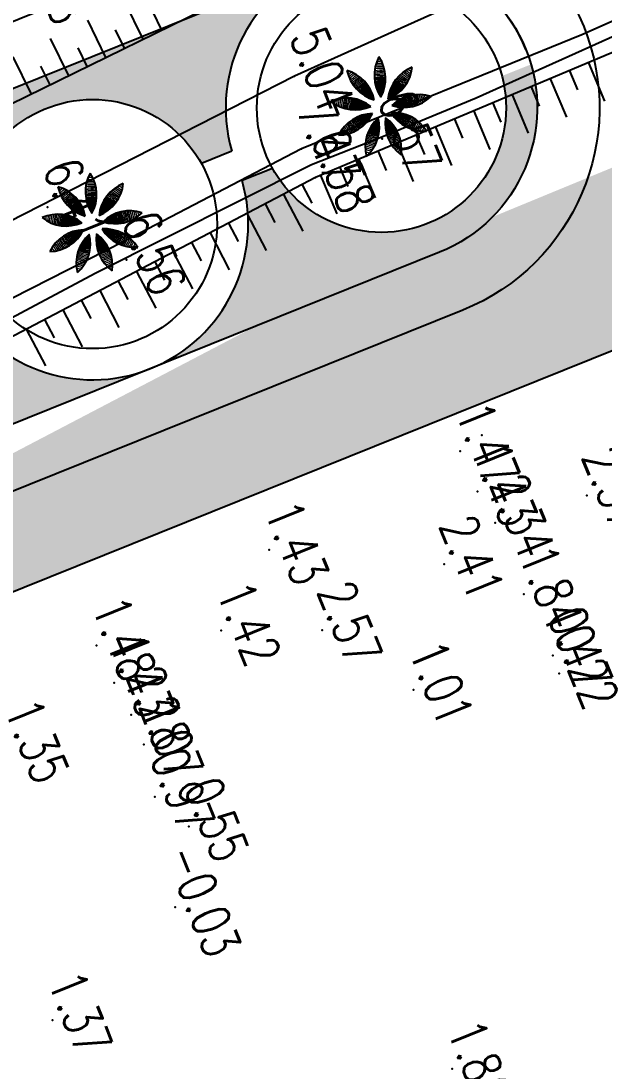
# Model space of a CAD drawing. Header units: millimetres. Extents: x 405522 to 410309, y 2303080 to 2310223.
# Drawn here: x 407074.8 to 407102.9, y 2306296.1 to 2306346.6 of the extents above; entities that cross this region are included whole.
import ezdxf
from ezdxf.enums import TextEntityAlignment as Align
from ezdxf.xclip import XClip

# ---------------------------------------------------------------- set-up
doc = ezdxf.new("R2010")
doc.units = ezdxf.units.MM
doc.header["$LTSCALE"] = 10
doc.header["$MEASUREMENT"] = 0
doc.header["$XCLIPFRAME"] = 0
doc.layers.get('0').update_dxf_attribs({"linetype": 'CONTINUOUS'})
doc.layers.get('Defpoints').update_dxf_attribs({"linetype": 'CONTINUOUS'})
doc.layers.add('Bo-CT-Khac-Ngoai', color=144, linetype='CONTINUOUS', lineweight=18)
for name, color, linetype in [('caodo', 7, 'CONTINUOUS'), ('Cay', 86, 'CONTINUOUS'), ('co', 84, 'CONTINUOUS'), ('De', 5, 'CONTINUOUS'), ('DIM', 4, 'CONTINUOUS'), ('Hatch', 8, 'CONTINUOUS'), ('Line', 136, 'CONTINUOUS'), ('Other', 9, 'CONTINUOUS')]:
    doc.layers.add(name, color=color, linetype=linetype)
doc.styles.add('Dien', font='simplex.shx', dxfattribs={"width": 0.75})
doc.styles.add('TextH', font='vntimeh.shx', dxfattribs={"width": 0.75})
doc.styles.add('txt', font='romans.shx', dxfattribs={"height": 0.2})
doc.dimstyles.new('D2', dxfattribs={"dimscale": 2, "dimtxt": 1.8, "dimasz": 1.5, "dimexe": 1.5, "dimexo": 2, "dimgap": 1, "dimtad": 1, "dimdec": 1, "dimdsep": 46, "dimtxsty": 'TextH', "dimcen": 2.5, "dimclrd": 4, "dimclre": 4, "dimclrt": 7, "dimadec": 1, "dimazin": 2, "dimtfac": 1, "dimtdec": 1, "dimtmove": 1, "dimatfit": 0, "dimfxl": 0.25, "dimtolj": 1, "dimtzin": 0, "dimlwd": -1, "dimlwe": -1, "dimarcsym": 0})
doc.dimstyles.new('D6.7', dxfattribs={"dimscale": 6.7, "dimtxt": 1.5, "dimasz": 2, "dimexe": 1.5, "dimexo": 0.5, "dimgap": 1, "dimtad": 1, "dimdec": 0, "dimdsep": 46, "dimtxsty": 'Dien', "dimcen": 1, "dimclrd": 256, "dimclre": 256, "dimclrt": 7, "dimaunit": 1, "dimadec": 3, "dimazin": 0, "dimtfac": 1, "dimtdec": 0, "dimtmove": 1, "dimatfit": 0, "dimfxl": 1, "dimtolj": 1, "dimtzin": 0, "dimlwe": -1, "dimarcsym": 0})

# ---------------------------------------------------------------- blocks, each defined once
blk = doc.blocks.new('*D26')
at = {"layer": 'Defpoints', "color": 0, "linetype": 'Continuous'}
for p in [(406742.6619138751, 2306987.542138263), (407088.9799926709, 2306054.36399705), (407050.0361064873, 2306039.911268014)]:
    blk.add_point(p, dxfattribs=at)
at = {"layer": 'DIM'}
for p, q in [((406739.5212196925, 2306986.376574), (406694.2959683287, 2306969.592725042)), ((407085.8392984883, 2306053.198432786), (407040.6140239395, 2306036.414575225))]:
    blk.add_line(p, q, dxfattribs=at)
at = {"layer": 'DIM', "linetype": 'Continuous', "lineweight": -2}
blk.add_line((406708.380307929, 2306960.526641102), (407045.3738494347, 2306052.474044744), dxfattribs=at)
at = {"layer": 'DIM', "linetype": 'Continuous'}
for points in [[(406710.4741040507, 2306961.303683944), (406706.2865118071, 2306959.74959826), (406703.7180508765, 2306973.089417832)], [(407047.4676455563, 2306053.251087586), (407043.2800533128, 2306051.697001902), (407050.0361064873, 2306039.911268014)]]:
    blk.add_solid(points, dxfattribs=at)
at = {"layer": 'DIM', "color": 7, "linetype": 'Continuous', "insert": (406887.8695083207, 2306510.579817844), "char_height": 10.05, "attachment_point": 5, "rotation": 290.3607342621674, "style": 'Dien'}
blk.add_mtext('\\A1;995', dxfattribs=at)
blk = doc.blocks.new('c11')
at = {"color": 50}
for radius, start, end in [(6.404642456682492, 106.0534069798678, 113.9465930200475), (6.404642456682492, 66.05340698604844, 73.94659302013221), (6.164642456682491, 105.0813010910636, 114.9186989039273), (6.164642456682491, 65.08130109607274, 74.91869890249606), (6.404642456682492, 146.0534069756294, 153.9465930256193), (6.164642456682491, 145.0813011030196, 154.918698902497), (6.164642456682491, 25.0813011003305, 34.91869891173694), (6.404642456682492, 26.05340697438064, 33.94659302437057), (6.404642456682492, 186.0534069796944, 193.9465930192403), (6.164642456682491, 185.081301093435, 194.9186989101891), (6.164642456682491, 345.0813011027015, 354.9186989065651), (6.404642456682492, 346.0534069807597, 353.9465930203056), (6.164642456682491, 225.0813010931263, 234.9186988981426), (6.164642456682491, 305.081301096399, 314.9186989068737), (6.404642456682492, 226.0534069779508, 233.9465930223348), (6.404642456682492, 306.0534069830578, 313.9465930220492), (6.164642456682491, 265.0813010968989, 274.9186989031011), (6.404642456682492, 266.0534069838852, 273.9465930294234)]:
    blk.add_arc((-3.2852403819561e-07, 3.916211426258087e-07), radius, start, end, dxfattribs=at)
at = {"color": 2}
for radius, start, end in [(6.704642456682492, 107.3278008259885, 112.6721991679781), (7.004642456682491, 108.6667326147075, 111.3332673857886), (6.704642456682492, 67.32780083202194, 72.6721991740115), (7.004642456682491, 68.66673260799831, 71.33326739161174), (7.004642456682491, 148.6667326180337, 151.3332673796834), (6.704642456682492, 147.3278008291232, 152.6721991767874), (6.704642456682492, 27.32780082321258, 32.67219917087683), (7.004642456682491, 28.66673260861154, 31.33326738196627), (7.004642456682491, 188.666732612668, 191.3332673864156), (6.704642456682492, 187.3278008280561, 192.6721991767847), (6.704642456682492, 347.3278008232153, 352.6721991719439), (7.004642456682491, 348.6667326135844, 351.333267387332), (7.004642456682491, 228.6667326173418, 231.3332673845407), (6.704642456682492, 227.3278008351173, 232.672199167198), (6.704642456682492, 307.3278008328019, 312.6721991697868), (7.004642456682491, 308.6667326102514, 311.3332673826582), (6.704642456682492, 267.327800830375, 272.672199169625), (7.004642456682491, 268.666732613783, 271.333267386217)]:
    blk.add_arc((-3.2852403819561e-07, 3.916211426258087e-07), radius, start, end, dxfattribs=at)
at = {"color": 51}
for start, end in [(104.1527942350912, 115.8472057603426), (64.15279424547333, 75.84720576490882), (144.1527942384488, 155.847205763515), (24.152794236485, 35.84720577627075), (184.1527942395662, 195.8472057665295), (344.1527942481251, 355.8472057604338), (224.1527942488856, 235.8472057576161), (304.1527942479037, 315.847205765332), (264.1527942357446, 275.8472057642554)]:
    blk.add_arc((-3.2852403819561e-07, 3.916211426258087e-07), 5.924642456682491, start, end, dxfattribs=at)
at = {"color": 62}
for radius, start, end in [(5.684642456682491, 103.2698980578464, 116.7301019402833), (5.444642456682491, 102.4353481443679, 117.5646518544102), (5.244642456682492, 101.7793801864088, 118.2206198151459), (5.244642456682492, 61.77938018485413, 78.2206198135912), (5.444642456682491, 62.4353481394166, 77.56465186214568), (5.684642456682491, 63.26989805971669, 76.73010194864565), (5.684642456682491, 143.26989805701, 156.7301019429686), (5.444642456682491, 142.4353481404721, 157.5646518599943), (5.244642456682492, 141.779380194047, 158.220619818558), (5.244642456682492, 21.77938019382993, 38.22061982056029), (5.444642456682491, 22.43534814255128, 37.56465186359436), (5.684642456682491, 23.2698980570314, 36.73010194298995), (5.684642456682491, 183.2698980508422, 196.7301019407853), (5.444642456682491, 182.4353481420588, 197.5646518656367), (5.244642456682492, 181.7793801927803, 198.2206198228848), (5.244642456682492, 341.7793801918721, 358.2206198205535), (5.444642456682491, 342.4353481470815, 357.5646518579413), (5.684642456682491, 343.2698980592147, 356.7301019491577), (5.684642456682491, 223.2698980596465, 236.7301019414961), (5.444642456682491, 222.4353481381276, 237.5646518666185), (5.244642456682492, 221.779380194441, 238.2206198192272), (5.244642456682492, 301.7793801934686, 318.2206198199511), (5.444642456682491, 302.4353481390111, 317.5646518618724), (5.684642456682491, 303.2698980585039, 316.7301019403535), (5.244642456682492, 261.7793801894645, 278.2206198171371), (5.444642456682491, 262.4353481363359, 277.564651857052), (5.684642456682491, 263.269898057929, 276.7301019420709)]:
    blk.add_arc((-3.2852403819561e-07, 3.916211426258087e-07), radius, start, end, dxfattribs=at)
at = {"color": 72}
for radius, start, end in [(5.044642456682491, 101.1620709020923, 118.8379291045397), (4.844642456682491, 100.5866169260953, 119.4133830813351), (4.844642456682491, 60.586616936837, 79.4133830804613), (5.044642456682491, 61.16207090130325, 78.83792910445163), (5.044642456682491, 141.1620709024417, 158.8379291044878), (4.844642456682491, 140.5866169263909, 159.4133830745949), (4.844642456682491, 20.58661692540504, 39.4133830736091), (5.044642456682491, 21.16207090795281, 38.83792909755829), (5.044642456682491, 181.1620709115464, 198.8379291002174), (4.844642456682491, 180.5866169233495, 199.4133830652659), (4.844642456682491, 340.5866169347341, 359.4133830766505), (5.044642456682491, 341.1620708997826, 358.837929101791), (5.044642456682491, 221.1620709044521, 238.8379290954108), (4.844642456682491, 220.586616937481, 239.4133830753679), (4.844642456682491, 300.5866169303741, 319.4133830769894), (5.044642456682491, 301.1620708988816, 318.8379290999382), (4.844642456682491, 260.5866169286263, 279.4133830779539), (5.044642456682491, 261.1620709085444, 278.8379291046375)]:
    blk.add_arc((-3.2852403819561e-07, 3.916211426258087e-07), radius, start, end, dxfattribs=at)
at = {"color": 90}
for radius, start, end in [(4.644642456682491, 100.056918605838, 119.9430813976007), (4.644642456682491, 60.05691860817909, 79.94308139416195), (4.444642456682491, 99.5777333883954, 120.4222666163153), (4.284642456682491, 99.23462050195167, 120.7653795058637), (4.124642456682491, 98.93110410488784, 121.0688959044664), (4.124642456682491, 58.9311041138446, 81.0688959017014), (4.284642456682491, 59.23462049986775, 80.76537950463197), (4.444642456682491, 59.57773339619155, 80.42226661818172), (4.644642456682491, 140.0569186062174, 159.9430813987051), (4.444642456682491, 139.577733383238, 160.4222666119873), (4.284642456682491, 139.2346205034778, 160.7653795080363), (4.124642456682491, 138.9311041070232, 161.0688959062076), (4.124642456682491, 18.93110410641103, 41.06889589735882), (4.284642456682491, 19.23462049196376, 40.76537950087756), (4.444642456682491, 19.57773338801272, 40.42226662108704), (4.644642456682491, 20.05691860129494, 39.94308139806497), (4.444642456682491, 179.5777333922914, 200.4222666224594), (4.284642456682491, 179.2346204962549, 200.7653795035487), (4.124642456682491, 178.9311041068052, 201.0688959115432), (4.124642456682491, 338.931104103303, 1.068895906532758), (4.284642456682491, 339.2346205089249, 0.7653795037450907), (4.444642456682491, 339.5777333923697, 0.4222666210484667), (4.644642456682491, 180.0569186170805, 199.9430814040878), (4.644642456682491, 340.0569186084524, 359.9430813962597), (4.644642456682491, 220.0569186038184, 239.9430814013521), (4.444642456682491, 219.5777333911008, 240.4222666177325), (4.284642456682491, 219.2346204971209, 240.7653795050699), (4.124642456682491, 218.9311041098026, 241.0688959098812), (4.124642456682491, 298.9311041017942, 321.0688959047661), (4.284642456682491, 299.2346205007506, 320.7653795028791), (4.444642456682491, 299.5777333822675, 320.4222666191813), (4.644642456682491, 300.0569186044211, 319.9430813961816), (4.444642456682491, 259.5777333858741, 280.4222666141259), (4.284642456682491, 259.2346205004102, 280.7653795061426), (4.124642456682491, 258.9311041068416, 281.0688958997044), (4.644642456682491, 260.0569186058582, 279.9430814007117)]:
    blk.add_arc((-3.2852403819561e-07, 3.916211426258087e-07), radius, start, end, dxfattribs=at)
at = {"color": 92}
for radius, start, end in [(3.96464245668249, 98.67140719402244, 121.3285928170375), (3.80464245668249, 98.46054633836769, 121.5394536695021), (3.64464245668249, 98.30451451896677, 121.6954854961973), (3.64464245668249, 58.3045145221623, 81.69548548763339), (3.80464245668249, 58.46054633049793, 81.53945366822983), (3.96464245668249, 58.67140718296253, 81.3285928191653), (3.96464245668249, 138.6714071866006, 161.3285928136018), (3.80464245668249, 138.4605463408046, 161.5394536687222), (3.64464245668249, 138.3045145164836, 161.6954854889323), (3.64464245668249, 18.30451451106767, 41.69548548795321), (3.80464245668249, 18.46054633338987, 41.53945367360376), (3.96464245668249, 18.67140718853355, 41.32859282782181), (3.96464245668249, 178.6714071850439, 201.3285928143977), (3.80464245668249, 178.4605463400401, 201.5394536767887), (3.64464245668249, 178.3045145109485, 201.6954854862932), (3.64464245668249, 338.3045145137069, 1.695485502583233), (3.80464245668249, 338.4605463380688, 1.539453673295311), (3.96464245668249, 338.6714071856022, 1.328592814956104), (3.96464245668249, 218.6714071830466, 241.3285928104535), (3.80464245668249, 218.4605463328139, 241.5394536745137), (3.64464245668249, 218.304514513273, 241.6954854987168), (3.64464245668249, 298.3045145134812, 321.6954854908615), (3.80464245668249, 298.4605463435716, 321.5394536671862), (3.96464245668249, 298.6714071895465, 321.3285928211212), (3.96464245668249, 258.671407190907, 281.3285928221733), (3.80464245668249, 258.4605463439855, 281.5394536690851), (3.64464245668249, 258.3045145170564, 281.6954854960069)]:
    blk.add_arc((-3.2852403819561e-07, 3.916211426258087e-07), radius, start, end, dxfattribs=at)
at = {"color": 94}
for radius, start, end in [(3.52464245668249, 98.22775369820276, 121.7722463149641), (3.40464245668249, 98.18944325047839, 121.8105567568751), (3.284642456682489, 98.19374462583157, 121.8062553850459), (3.164642456682489, 98.24551289719557, 121.7544871155207), (3.044642456682489, 98.35044641092547, 121.6495535994096), (3.044642456682489, 58.35044640626846, 81.64955360227331), (3.164642456682489, 58.24551289582266, 81.75448711600671), (3.284642456682489, 58.19374461495411, 81.80625538737247), (3.40464245668249, 58.18944324879313, 81.81055676272578), (3.52464245668249, 58.22775369637704, 81.77224631030778), (3.52464245668249, 138.2277537007725, 161.7722463147504), (3.40464245668249, 138.1894432458818, 161.8105567667188), (3.284642456682489, 138.1937446147424, 161.8062553888909), (3.164642456682489, 138.24551289556, 161.7544871175003), (3.044642456682489, 138.350446413356, 161.6495536015351), (3.044642456682489, 18.35044641322667, 41.64955360547764), (3.164642456682489, 18.24551289725756, 41.75448710888185), (3.284642456682489, 18.19374462586505, 41.80625538525764), (3.40464245668249, 18.18944324595482, 41.81055675856489), (3.52464245668249, 18.22775369792045, 41.77224631362003), (3.52464245668249, 178.2277536975371, 201.7722463106619), (3.40464245668249, 178.1894432516119, 201.8105567677724), (3.284642456682489, 178.1937446246069, 201.806255385408), (3.164642456682489, 178.2455128889058, 201.7544871147552), (3.044642456682489, 178.3504464118166, 201.6495535913789), (3.044642456682489, 338.3504464086212, 1.649553601518109), (3.164642456682489, 338.2455128976349, 1.754487111094267), (3.284642456682489, 338.1937446170698, 1.806255402060241), (3.40464245668249, 338.1894432470911, 1.810556761721621), (3.52464245668249, 338.2277536918122, 1.772246315796711), (3.52464245668249, 218.2277536980915, 241.7722463211335), (3.40464245668249, 218.1894432417884, 241.8105567687511), (3.284642456682489, 218.1937446279585, 241.8062553936821), (3.164642456682489, 218.2455129015012, 241.7544871128688), (3.044642456682489, 218.3504464210249, 241.6495536098904), (3.044642456682489, 258.350446416945, 281.649553602653), (3.044642456682489, 298.3504464081846, 321.6495536081759), (3.164642456682489, 298.2455128930071, 321.7544871131047), (3.284642456682489, 298.193744624378, 321.8062553866502), (3.40464245668249, 298.1894432493086, 321.8105567582116), (3.52464245668249, 298.2277537028068, 321.7722463165154), (3.52464245668249, 258.2277536965226, 281.7722463165371), (3.40464245668249, 258.1894432511642, 281.8105567618937), (3.284642456682489, 258.1937446168251, 281.8062553897039), (3.164642456682489, 258.2455129034447, 281.754487116146)]:
    blk.add_arc((-3.2852403819561e-07, 3.916211426258087e-07), radius, start, end, dxfattribs=at)
at = {"color": 96}
for radius, start, end in [(2.944642456682489, 138.4833241923554, 161.5166758281314), (2.844642456682489, 138.6623378643073, 161.337662158162), (2.744642456682489, 138.8927923482414, 161.107207671626), (2.644642456682489, 139.1808943917754, 160.8191056291514), (2.944642456682489, 98.48332418583175, 121.5166758305728), (2.844642456682489, 98.66233785570563, 121.3376621615443), (2.744642456682489, 98.89279234963684, 121.1072076650299), (2.644642456682489, 99.18089439501848, 120.8191056218803), (2.644642456682489, 59.18089438957609, 80.81910562686396), (2.744642456682489, 58.89279234639197, 81.10720766354302), (2.844642456682489, 58.66233785678778, 81.33766216407643), (2.944642456682489, 58.4833241807996, 81.5166758273625), (2.644642456682489, 19.18089439823932, 40.8191056226802), (2.744642456682489, 18.89279235577676, 41.10720767058099), (2.844642456682489, 18.66233785661114, 41.33766216453629), (2.944642456682489, 18.48332418663524, 41.51667582205447), (2.944642456682489, 178.4833241832889, 201.5166758255582), (2.844642456682489, 178.6623378541516, 201.3376621682135), (2.744642456682489, 178.8927923502058, 201.1072076727833), (2.644642456682489, 179.1808943863634, 200.8191056283875), (2.644642456682489, 339.1808943840817, 0.8191056269754432), (2.744642456682489, 338.8927923420639, 1.107207676469627), (2.844642456682489, 338.6623378590651, 1.33766215918502), (2.944642456682489, 338.4833241868524, 1.51667581671107), (2.944642456682489, 218.4833241868986, 241.5166758194114), (2.844642456682489, 218.6623378452856, 241.3376621539371), (2.744642456682489, 218.8927923454231, 241.1072076623924), (2.644642456682489, 219.1808943960478, 240.8191056152409), (2.944642456682489, 258.4833241938376, 281.5166758284333), (2.844642456682489, 258.662337851211, 281.3376621579515), (2.744642456682489, 258.8927923434151, 281.1072076722451), (2.644642456682489, 259.1808943930301, 280.819105622577), (2.644642456682489, 299.1808943905828, 320.8191056227209), (2.744642456682489, 298.8927923434474, 321.1072076733357), (2.844642456682489, 298.6623378577684, 321.3376621588815), (2.944642456682489, 298.4833241864513, 321.5166758318455)]:
    blk.add_arc((-3.2852403819561e-07, 3.916211426258087e-07), radius, start, end, dxfattribs=at)
at = {"color": 98}
for radius, start, end in [(2.544642456682489, 139.5339562503142, 160.4660437698328), (2.464642456682489, 139.8689562468874, 160.1310437737408), (2.384642456682489, 140.2562687593806, 159.743731248933), (2.544642456682489, 99.5339562443512, 120.4660437664619), (2.464642456682489, 99.86895624314133, 120.1310437763565), (2.384642456682489, 100.2562687622225, 119.7437312557592), (2.304642456682489, 100.70195314143, 119.2980468713258), (2.224642456682489, 101.2130972202187, 118.7869028079516), (2.544642456682489, 59.53395625078557, 80.46604376222678), (2.464642456682489, 59.86895624187768, 80.1310437765729), (2.384642456682489, 60.2562687624418, 79.74373125090453), (2.304642456682489, 60.70195314030801, 79.29804687167812), (2.224642456682489, 61.21309721600976, 78.78690279940963), (2.384642456682489, 20.25626876589144, 39.74373125940603), (2.464642456682489, 19.86895625361838, 40.13104376761135), (2.544642456682489, 19.53395625977252, 40.46604376849264), (2.544642456682489, 179.5339562595769, 200.4660437661718), (2.464642456682489, 179.8689562498627, 200.1310437721609), (2.304642456682489, 140.701953144212, 159.2980468797588), (2.224642456682489, 141.2130972169365, 158.7869028053398), (2.224642456682489, 21.21309722194632, 38.78690279764033), (2.304642456682489, 20.70195314755686, 39.29804687033607), (2.464642456682489, 339.8689562403644, 0.1310437768176883), (2.544642456682489, 339.5339562486586, 0.46604376710265), (2.384642456682489, 180.256268765038, 199.7437312450689), (2.304642456682489, 180.7019531394693, 199.2980468750669), (2.224642456682489, 181.2130972103461, 198.7869028000836), (2.304642456682489, 220.7019531386232, 239.2980468746064), (2.224642456682489, 221.2130972183083, 238.7869027982794), (2.224642456682489, 301.2130972131298, 318.7869028005164), (2.304642456682489, 300.7019531379399, 319.2980468758399), (2.224642456682489, 341.213097214694, 358.7869028029911), (2.304642456682489, 340.7019531397281, 359.2980468738699), (2.384642456682489, 340.2562687674871, 359.743731248302), (2.544642456682489, 219.5339562588751, 240.4660437673011), (2.464642456682489, 219.8689562464025, 240.1310437670583), (2.384642456682489, 220.2562687712804, 239.7437312440783), (2.544642456682489, 259.5339562501678, 280.4660437629504), (2.464642456682489, 259.8689562488215, 280.1310437797895), (2.384642456682489, 260.2562687632987, 279.7437312521068), (2.304642456682489, 260.7019531423709, 279.2980468773765), (2.224642456682489, 261.2130972237871, 278.7869028046181), (2.384642456682489, 300.2562687616833, 319.7437312577015), (2.464642456682489, 299.8689562387258, 320.1310437723878), (2.544642456682489, 299.5339562508816, 320.4660437701936)]:
    blk.add_arc((-3.2852403819561e-07, 3.916211426258087e-07), radius, start, end, dxfattribs=at)
at = {"color": 99}
for radius, start, end in [(2.144642456682489, 101.7980539613576, 118.2019460536892), (2.084642456682489, 102.2911124713833, 117.7088875505418), (2.024642456682489, 102.8361295663948, 117.1638704502154), (1.964642456682488, 103.4387486507118, 116.5612513782003), (1.904642456682488, 104.1055173661875, 115.8944826585574), (2.144642456682489, 61.79805395849337, 78.20194605823), (2.084642456682489, 62.29111247928183, 77.7088875481683), (2.024642456682489, 62.83612957367814, 77.16387045311544), (1.964642456682488, 63.43874864566317, 76.56125137833843), (1.904642456682488, 64.10551736526976, 75.89448266293964), (2.144642456682489, 141.7980539607029, 158.2019460579815), (2.084642456682489, 142.2911124744638, 157.7088875548409), (2.024642456682489, 142.8361295730531, 157.1638704583181), (1.964642456682488, 143.4387486482528, 156.5612513744772), (1.904642456682488, 144.1055173733585, 155.8944826551214), (1.904642456682488, 24.10551737468073, 35.89448264526961), (1.964642456682488, 23.43874865530809, 36.56125138509726), (2.024642456682489, 22.8361295688597, 37.16387046029704), (2.084642456682489, 22.29111247490575, 37.70888754424954), (2.144642456682489, 21.79805395688168, 38.20194605803037), (2.144642456682489, 181.7980539579079, 198.2019460617386), (2.084642456682489, 182.2911124684462, 197.7088875591193), (2.024642456682489, 182.836129573964, 197.1638704582718), (1.964642456682488, 183.438748639542, 196.5612513806504), (1.904642456682488, 184.1055173618476, 195.8944826541664), (2.144642456682489, 221.7980539653809, 238.201946059128), (2.084642456682489, 222.2911124754408, 237.7088875505475), (2.024642456682489, 222.8361295655105, 237.1638704475236), (1.964642456682488, 223.4387486427421, 236.5612513754147), (1.904642456682488, 224.1055173758234, 235.8944826476984), (1.904642456682488, 304.1055173633473, 315.8944826619039), (1.964642456682488, 303.4387486486345, 316.5612513761168), (2.024642456682489, 302.8361295709188, 317.163870457877), (2.084642456682489, 302.2911124734947, 317.7088875478923), (2.144642456682489, 301.7980539649083, 318.2019460534556), (1.904642456682488, 344.1055173733207, 355.8944826514583), (1.964642456682488, 343.4387486468244, 356.5612513737743), (2.024642456682489, 342.8361295711571, 357.1638704530138), (2.084642456682489, 342.2911124703547, 357.7088875448833), (2.144642456682489, 341.7980539656903, 358.2019460554257), (2.144642456682489, 261.7980539685071, 278.2019460645022), (2.084642456682489, 262.2911124747461, 277.7088875516932), (2.024642456682489, 262.8361295700606, 277.1638704564115), (1.964642456682488, 263.4387486507807, 276.5612513823514), (1.904642456682488, 264.1055173668237, 275.8944826597156)]:
    blk.add_arc((-3.2852403819561e-07, 3.916211426258087e-07), radius, start, end, dxfattribs=at)
at = {"color": 79}
for radius, start, end in [(1.844642456682488, 104.8440877282513, 115.155912299627), (1.804642456682488, 105.3807441265948, 114.6192558981447), (1.764642456682489, 105.9563593851548, 114.0436406381325), (1.724642456682489, 106.5743995280102, 113.4256004983862), (1.684642456682489, 107.2387907946379, 112.761209241594), (1.644642456682489, 107.9540050887534, 112.0459949412332), (1.624642456682489, 108.3322432982394, 111.6677567246906), (1.604642456682489, 108.7251668139469, 111.2748332118359), (1.844642456682488, 64.84408773019356, 75.15591229753872), (1.804642456682488, 65.3807441261104, 74.61925590266834), (1.764642456682489, 65.95635938557682, 74.04364064691076), (1.724642456682489, 66.57439953751899, 73.42560049497409), (1.684642456682489, 67.23879079432054, 72.76120923479736), (1.644642456682489, 67.95400509468607, 72.04599494708532), (1.624642456682489, 68.33224331122891, 71.66775673128284), (1.604642456682489, 68.72516682408221, 71.274833221921), (1.844642456682488, 144.8440877359705, 155.1559123022231), (1.804642456682488, 145.3807441299788, 154.6192558978494), (1.764642456682489, 145.9563593909298, 154.0436406417886), (1.724642456682489, 146.5743995327456, 153.4256004932766), (1.684642456682489, 147.2387907909, 152.7612092449275), (1.644642456682489, 147.9540050915107, 152.0459949397343), (1.624642456682489, 148.3322433070493, 151.6677567270877), (1.604642456682489, 148.725166820397, 151.2748332226275), (1.584642456682489, 149.133540259982, 150.8664597767781), (1.564642456682489, 149.5581878667006, 150.4418121749904), (1.584642456682489, 109.1335402566057, 110.8664597784094), (1.564642456682489, 109.5581878616023, 110.4418121737127), (1.584642456682489, 69.1335402575054, 70.86645977297336), (1.564642456682489, 69.55818786219677, 70.44181217428975), (1.564642456682489, 29.55818786969296, 30.44181218132092), (1.584642456682489, 29.13354025626889, 30.8664597846364), (1.604642456682489, 28.72516682208512, 31.27483321279458), (1.624642456682489, 28.3322433058933, 31.6677567410196), (1.644642456682489, 27.95400509321321, 32.04599493818251), (1.684642456682489, 27.23879078490006, 32.76120923875539), (1.724642456682489, 26.57439952163822, 33.42560049687039), (1.764642456682489, 25.9563593851199, 34.04364064238018), (1.804642456682488, 25.38074413197383, 34.61925590334596), (1.844642456682488, 24.84408772479065, 35.15591229736513), (1.844642456682488, 184.8440877219966, 195.1559122951781), (1.804642456682488, 185.3807441324222, 194.6192558954583), (1.764642456682489, 185.9563593848813, 194.0436406434557), (1.724642456682489, 186.5743995279787, 193.4256004881829), (1.684642456682489, 187.2387907954649, 192.7612092369856), (1.644642456682489, 187.954005092498, 192.0459949501525), (1.624642456682489, 188.3322432983502, 191.6677567285473), (1.604642456682489, 188.7251668230369, 191.2748332166606), (1.584642456682489, 189.1335402517579, 190.8664597792605), (1.564642456682489, 189.5581878605845, 190.4418121688736), (1.844642456682488, 224.8440877399891, 235.1559122926464), (1.804642456682488, 225.3807441271967, 234.6192559058508), (1.764642456682489, 225.9563593855803, 234.0436406446008), (1.724642456682489, 226.57439952263, 233.4256005021086), (1.684642456682489, 227.2387908025708, 232.7612092365853), (1.644642456682489, 227.954005089093, 232.0459949405443), (1.624642456682489, 228.3322432998545, 231.6677567290444), (1.604642456682489, 228.7251668239306, 231.2748332241886), (1.584642456682489, 229.133540253247, 230.8664597756456), (1.564642456682489, 229.5581878592248, 230.4418121805712), (1.564642456682489, 309.558187862133, 310.4418121733113), (1.584642456682489, 309.1335402534692, 310.8664597793425), (1.604642456682489, 308.7251668185209, 311.2748332187344), (1.624642456682489, 308.3322433084322, 311.6677567239622), (1.644642456682489, 307.9540050969025, 312.0459949436354), (1.684642456682489, 307.2387907874179, 312.7612092400293), (1.724642456682489, 306.5743995272669, 313.425600501073), (1.764642456682489, 305.956359384829, 314.0436406473517), (1.804642456682488, 305.3807441236263, 314.6192559057866), (1.844642456682488, 304.8440877313982, 315.1559122977426), (1.564642456682489, 349.5581878573651, 350.4418121799881), (1.584642456682489, 349.133540248199, 350.8664597756431), (1.604642456682489, 348.7251668238917, 351.2748332033347), (1.624642456682489, 348.3322432989308, 351.6677567290151), (1.644642456682489, 347.9540050903789, 352.0459949480606), (1.684642456682489, 347.2387907905091, 352.7612092442368), (1.724642456682489, 346.5743995263415, 353.42560049929), (1.764642456682489, 345.9563593840458, 354.0436406423473), (1.804642456682488, 345.3807441191335, 354.6192558941407), (1.844642456682488, 344.8440877323183, 355.1559122912959), (1.844642456682488, 264.8440877313528, 275.1559122964185), (1.804642456682488, 265.3807441318166, 274.6192559080741), (1.764642456682489, 265.9563593841704, 274.0436406490971), (1.724642456682489, 266.5743995320868, 273.425600501204), (1.684642456682489, 267.2387907903741, 272.7612092435803), (1.644642456682489, 267.954005099027, 272.0459949409682), (1.624642456682489, 268.3322433074533, 271.6677567325504), (1.604642456682489, 268.7251668254675, 271.2748332078747), (1.584642456682489, 269.1335402564192, 270.8664597769275), (1.564642456682489, 269.558187856725, 270.4418121766246)]:
    blk.add_arc((-3.2852403819561e-07, 3.916211426258087e-07), radius, start, end, dxfattribs=at)
at = {"layer": 'Cay', "extrusion": (0, 0, -0.9999999999999999)}
blk.add_ellipse((2.932440732140094, 5.768136715982109), major_axis=(5.344124958205591, 1.431953966637318), ratio=0.9999999999999799, start_param=2.508384204699481, end_param=3.600268177335022, dxfattribs=at)
at = {"layer": 'Cay', "extrusion": (0, 0, -0.9999999999999998)}
for centre, major_axis in [((-5.954067068872973, 2.53371239034459), (5.344124958205597, 1.431953966637318)), ((-2.932441389421001, 5.768136716680601), (5.014279494962797, -2.338196928806457)), ((1.461306052980945, 6.303585950750858), (2.338196928517778, -5.014279495097411)), ((4.728411710355431, -4.417320837266743), (-5.511591888688656, 0.4822018084015594))]:
    blk.add_ellipse(centre, major_axis=major_axis, ratio=0.9999999999999795, start_param=5.649976858289276, end_param=6.741860830924816, dxfattribs=at)
at = {"layer": 'Cay', "extrusion": (0, 0, -1)}
for centre, major_axis, ratio, start_param, end_param in [((5.954066411359236, 2.533712389878929), (5.014279494962794, -2.338196928806454), 0.9999999999999799, 2.508384204699481, 3.600268177335022), ((-1.461306709330529, 6.303585950052366), (3.173394960170874, 4.532077686695846), 0.9999999999999798, 2.508384204699481, 3.600268177335022), ((6.18971809046343, -1.886263939319178), (2.338196928517776, -5.014279495097407), 0.9999999999999798, 2.508384204699481, 3.600268177335022), ((-3.529132388299331, -5.423636225052178), (-0.482201808084254, 5.511591888716416), 0.9999999999999795, 5.649976858289276, 6.741860830924816), ((3.529131730552763, -5.423636224353686), (-1.431953966944985, -5.344124958123152), 0.9999999999999798, 2.508384204699481, 3.600268177335022), ((-5.171292654937133, 3.889517444884405), (-0.4822018080842546, 5.511591888716412), 0.9999999999999798, 2.508384204699481, 3.600268177335022), ((-6.461573448497802, -0.3444993167649955), (-3.91217099126061, 3.912170991485834), 0.9999999999999798, 2.508384204699481, 3.600268177335022), ((0.7827740845968947, -6.423228661064059), (-3.912170991260612, 3.912170991485836), 0.9999999999999795, 5.649976858289276, 6.741860830924816), ((-0.7827747417613864, -6.423228660132736), (-4.53207768687854, -3.17339495990996), 0.9999999999999798, 2.508384204699481, 3.600268177335022), ((6.461572792148218, -0.3444993172306567), (-4.532077686878544, -3.17339495990996), 0.9999999999999795, 5.649976858289276, 6.741860830924816), ((5.171291998820379, 3.889517444884405), (-1.431953966944986, -5.344124958123156), 0.9999999999999795, 5.649976858289276, 6.741860830924816), ((-4.7284123665886, -4.417320836568251), (-5.511591888688651, 0.4822018084015592), 0.9999999999999799, 2.508384204699481, 3.600268177335022)]:
    blk.add_ellipse(centre, major_axis=major_axis, ratio=ratio, start_param=start_param, end_param=end_param, dxfattribs=at)
at = {"layer": 'Cay', "extrusion": (0, 0, -0.9999999999999997)}
blk.add_ellipse((-6.189718748326413, -1.886263939319178), major_axis=(3.173394960170875, 4.532077686695849), ratio=0.9999999999999795, start_param=5.649976858289276, end_param=6.741860830924816, dxfattribs=at)
blk = doc.blocks.new('20')
at = {"layer": 'caodo', "color": 8, "linetype": 'Continuous'}
for p in [(-519.570000000007, -964.5299999997951, 2.72), (-515.3399999999674, -967.5400000000373, 4.25), (-519.2299999999814, -968.0200000000186, 5.15), (-518.5499999999884, -969.4099999996834, 4.26), (-531.4599999999627, -970.8300000000745, 4.09), (-527.6599999999744, -973.3699999996461, 4.24), (-510.5499999999884, -981.8100000000559, -0.9099999999999999), (-511.5899999999674, -982.589999999851, -0.8499999999999999), (-510.75, -984.5200000000186, -0.8899999999999999), (-505.4899999999907, -984.7099999999627, 0.05000000000000027), (-509.9099999999744, -986.0299999997951, 0.02000000000000002), (-520.789999999979, -987.3300000000745, -0.8899999999999999), (-512.359999999986, -988.0299999997951, 0.0900000000000003), (-508.5299999999697, -989.4699999997392, -0.4799999999999998), (-523.0999999999767, -991.2199999997392, -0.8999999999999999), (-518.2299999999814, -991.1999999997206, 0.25), (-529.0999999999767, -991.9399999999441, -0.8399999999999999), (-507.1300000000047, -992.4199999999255, -1.85), (-506.820000000007, -993.2900000000373, -2.1), (-528.2599999999511, -993.7299999999814, -0.8899999999999999), (-513.8299999999581, -994.0699999998324, -1.31), (-527.429999999993, -995.2799999997951, -0.1399999999999997), (-526.8299999999581, -996.7099999999627, -0.25), (-526.289999999979, -999.2299999999814, -1.35), (-524.6499999999651, -1000.649999999907, -1.77), (-525.3099999999977, -1004.540000000037, -2.35), (-531.2199999999721, -1009.979999999981, -0.9499999999999997), (-511.9799999999814, -1012.330000000075, -0.4599999999999997)]:
    blk.add_point(p, dxfattribs=at)
at = {"layer": 'caodo', "color": 8, "linetype": 'Continuous', "style": 'txt', "width": 0.75}
for s, p in [('2.98', (-531.8699999999953, -960.3100000000559, 0.6600000000000001)), ('5.04', (-519.070000000007, -964.5299999997951, 2.72)), ('7.47', (-518.7299999999814, -968.0200000000186, 5.15)), ('6.57', (-514.8399999999674, -967.5400000000373, 4.25)), ('6.58', (-518.0499999999884, -969.4099999996834, 4.26)), ('6.41', (-530.9599999999627, -970.8300000000745, 4.09)), ('6.56', (-527.1599999999744, -973.3699999996461, 4.24)), ('1.47', (-511.0899999999674, -982.589999999851, -0.8499999999999999)), ('1.43', (-510.25, -984.5200000000186, -0.8899999999999999)), ('2.37', (-504.9899999999907, -984.7099999999627, 0.05000000000000027)), ('2.34', (-509.4099999999744, -986.0299999997951, 0.02000000000000002)), ('1.43', (-520.289999999979, -987.3300000000745, -0.8899999999999999)), ('2.41', (-511.859999999986, -988.0299999997951, 0.0900000000000003)), ('1.84', (-508.0299999999697, -989.4699999997392, -0.4799999999999998)), ('1.42', (-522.5999999999767, -991.2199999997392, -0.8999999999999999)), ('2.57', (-517.7299999999814, -991.1999999997206, 0.25)), ('1.48', (-528.5999999999767, -991.9399999999441, -0.8399999999999999)), ('0.47', (-506.6300000000047, -992.4199999999255, -1.85)), ('0.22', (-506.320000000007, -993.2900000000373, -2.1)), ('1.43', (-527.7599999999511, -993.7299999999814, -0.8899999999999999)), ('1.01', (-513.3299999999581, -994.0699999998324, -1.31)), ('2.18', (-526.929999999993, -995.2799999997951, -0.1399999999999997)), ('2.07', (-526.3299999999581, -996.7099999999627, -0.25)), ('1.35', (-532.8099999999977, -996.8699999996461, -0.9699999999999998)), ('0.97', (-525.789999999979, -999.2299999999814, -1.35)), ('0.55', (-524.1499999999651, -1000.649999999907, -1.77)), ('-0.03', (-524.8099999999977, -1004.540000000037, -2.35)), ('1.37', (-530.7199999999721, -1009.979999999981, -0.9499999999999997)), ('1.86', (-511.4799999999814, -1012.330000000075, -0.4599999999999997))]:
    blk.add_text(s, height=1.8, rotation=292, dxfattribs=at).set_placement(p, align=Align.CENTER)
blk = doc.blocks.new('*D51')
at = {"layer": 'Defpoints', "color": 0, "linetype": 'Continuous'}
for p in [(407800.2481194643, 2306340.073479452), (407088.9799997695, 2306054.363999907), (407229.9520651994, 2305703.416820739)]:
    blk.add_point(p, dxfattribs=at)
at = {"layer": 'Hatch', "color": 4, "linetype": 'Continuous'}
for p, q in [((407801.739089063, 2306336.361740014), (407942.3384120931, 2305986.342495706)), ((407090.4709693682, 2306050.652260469), (407231.0702923984, 2305700.633016161)), ((407938.4363803156, 2305988.008073085), (407232.7358697781, 2305704.535047939))]:
    blk.add_line(p, q, dxfattribs=at)
for points in [[(407938.2500091158, 2305988.472040515), (407938.6227515155, 2305987.544105656), (407941.220184894, 2305989.126300284)], [(407232.5494985783, 2305704.999015369), (407232.922240978, 2305704.071080509), (407229.9520651994, 2305703.416820739)]]:
    blk.add_solid(points, dxfattribs=at)
at = {"layer": 'Hatch', "color": 7, "linetype": 'Continuous', "insert": (407584.1697039279, 2305849.797712978), "char_height": 3.6, "attachment_point": 5, "rotation": 21.88484791204214, "style": 'TextH'}
blk.add_mtext('\\A1;766.5', dxfattribs=at)
blk = doc.blocks.new('*D53')
at = {"layer": 'Defpoints', "color": 0, "linetype": 'Continuous'}
for p in [(407800.2481194643, 2306340.073479452), (407088.9800000476, 2306054.363999872), (407189.0017923999, 2305805.361718773)]:
    blk.add_point(p, dxfattribs=at)
at = {"layer": 'Hatch', "color": 4, "linetype": 'Continuous'}
for p, q in [((407801.7390890637, 2306336.361740015), (407901.3881390162, 2306088.287393774)), ((407897.4861072381, 2306089.952971153), (407191.7855969782, 2305806.479945973)), ((407090.4709696471, 2306050.652260435), (407190.1200195996, 2305802.577914195))]:
    blk.add_line(p, q, dxfattribs=at)
for points in [[(407897.2997360382, 2306090.416938583), (407897.6724784381, 2306089.489003723), (407900.2699118166, 2306091.071198353)], [(407191.5992257782, 2305806.943913402), (407191.9719681782, 2305806.015978543), (407189.0017923999, 2305805.361718773)]]:
    blk.add_solid(points, dxfattribs=at)
at = {"layer": 'Hatch', "color": 7, "linetype": 'Continuous', "insert": (407543.2194309888, 2305951.742611029), "char_height": 3.6, "attachment_point": 5, "rotation": 21.88484792220215, "style": 'TextH'}
blk.add_mtext('\\A1;766.5', dxfattribs=at)

msp = doc.modelspace()

# ---------------------------------------------------------------- hatches: boundary and pattern name
at = {"layer": 'co', "linetype": 'Continuous'}
h = msp.add_hatch(dxfattribs=at)
h.set_pattern_fill('GRASS', color=86, scale=0.9999999999999998, angle=-9.154247039750842e-09, style=0)
h.set_pattern_definition([(21.91894380089891, (407717.7514152989, 2306586.61674795), (0.392032972917054, 0.9199511658877224), [0.1874999999999999, -1.226713562999999]), (336.9189438008989, (407717.7514152989, 2306586.61674795), (0.3920329730204795, 0.9199511661304223), [0.1875, -0.8124999999999999]), (66.91894380089893, (407717.7514152989, 2306586.61674795), (-0.9199511661304223, 0.3920329730204795), [0.1874999999999999, -0.8124999999999997])])
edge = h.paths.add_edge_path()
edge.add_line((407254.1170228908, 2306410.169202854), (407260.6047045343, 2306394.045993825))
edge.add_line((407260.6047045343, 2306394.045993825), (407285.4548879365, 2306404.045248837))
edge.add_line((407285.4548879365, 2306404.045248837), (407282.0616406134, 2306412.478158909))
edge.add_line((407282.0616406134, 2306412.478158909), (407277.9797039331, 2306410.835662958))
edge.add_line((407277.9797039331, 2306410.835662958), (407277.7893237203, 2306411.308796528))
edge.add_line((407277.7893237203, 2306411.308796528), (407273.8001583294, 2306409.703630031))
edge.add_line((407273.8001583294, 2306409.703630031), (407270.6200811035, 2306417.606769071))
edge.add_line((407270.6200811035, 2306417.606769071), (407284.0696774927, 2306425.47742779))
edge.add_line((407284.0696774927, 2306425.47742779), (407288.693920144, 2306427.33813765))
edge.add_line((407288.693920144, 2306427.33813765), (407292.7255011137, 2306417.318838529))
edge.add_line((407292.7255011137, 2306417.318838529), (407288.7363357256, 2306415.713672033))
edge.add_line((407288.7363357256, 2306415.713672033), (407288.9267159385, 2306415.240538464))
edge.add_line((407288.9267159385, 2306415.240538464), (407284.8447792606, 2306413.598042505))
edge.add_line((407284.8447792606, 2306413.598042505), (407287.6780847382, 2306406.556701861))
edge.add_line((407287.6780847382, 2306406.556701861), (407329.4904017044, 2306423.381206268))
edge.add_line((407329.4904017044, 2306423.381206268), (407321.277921924, 2306443.790889731))
edge.add_line((407321.277921924, 2306443.790889731), (407391.9696435035, 2306472.235933241))
edge.add_line((407391.9696435035, 2306472.235933241), (407400.1821232486, 2306451.826249867))
edge.add_line((407400.1821232486, 2306451.826249867), (407418.736380878, 2306459.292140589))
edge.add_line((407418.736380878, 2306459.292140589), (407415.6678998304, 2306466.917940378))
edge.add_line((407415.6678998304, 2306466.917940378), (407418.0892304467, 2306467.892239111))
edge.add_line((407418.0892304467, 2306467.892239111), (407416.6686293677, 2306471.42272188))
edge.add_arc((407416.2406032057, 2306476.504728728), 5.100000000270966, -50.976420963221415, 274.81430867917214, ccw=False)
edge.add_line((407419.4517680119, 2306472.542605485), (407420.8723690949, 2306469.012122715))
edge.add_line((407420.8723690949, 2306469.012122715), (407423.2936997163, 2306469.986421451))
edge.add_line((407423.2936997163, 2306469.986421451), (407424.0813511835, 2306468.028947273))
edge.add_line((407424.0813511835, 2306468.028947273), (407430.6679639445, 2306470.679278646))
edge.add_line((407430.6679639445, 2306470.679278646), (407427.4314589711, 2306478.72265207))
edge.add_line((407427.4314589711, 2306478.72265207), (407423.1548513077, 2306477.001824099))
edge.add_line((407423.1548513077, 2306477.001824099), (407420.4597060886, 2306483.699808384))
edge.add_line((407420.4597060886, 2306483.699808384), (407431.3322034824, 2306488.074700606))
edge.add_line((407431.3322034824, 2306488.074700606), (407434.505207047, 2306480.189141089))
edge.add_arc((407422.4449395959, 2306475.336312125), 12.99999999799835, -68.08105611815012, 21.91894389356969, ccw=False)
edge.add_line((407427.2977685576, 2306463.276044673), (407428.0443576286, 2306461.42061891))
edge.add_arc((407422.4449395933, 2306475.336312126), 15.00000000049874, 291.9189438879702, 381.9189438861541)
edge.add_line((407436.3606328095, 2306480.935730161), (407433.7342182117, 2306487.462904873))
edge.add_arc((407429.0956538063, 2306485.596432194), 5.000000000345068, 21.91894389110442, 111.6081401787035)
edge.add_line((407427.254370581, 2306490.245053074), (407425.7664817182, 2306489.655711661))
edge.add_line((407425.7664817182, 2306489.655711661), (407404.3746197062, 2306481.865124488))
edge.add_line((407404.3746197062, 2306481.865124488), (407387.1692075391, 2306476.129275814))
edge.add_line((407387.1692075391, 2306476.129275814), (407368.1393202968, 2306469.173936851))
edge.add_line((407368.1393202968, 2306469.173936851), (407354.3811752048, 2306464.324671585))
edge.add_line((407354.3811752048, 2306464.324671585), (407349.8883223158, 2306463.037029213))
edge.add_line((407349.8883223158, 2306463.037029213), (407338.1906022896, 2306456.846383967))
edge.add_line((407338.1906022896, 2306456.846383967), (407320.7539099596, 2306447.700914217))
edge.add_line((407320.7539099596, 2306447.700914217), (407305.9439592828, 2306440.590780963))
edge.add_line((407305.9439592828, 2306440.590780963), (407289.8833454648, 2306430.983138181))
edge.add_line((407289.8833454648, 2306430.983138181), (407259.7631739253, 2306413.513734311))
edge.add_line((407259.7631739253, 2306413.513734311), (407254.1170228908, 2306410.169202854))
h.paths.add_polyline_path([(407177.1105452421, 2306360.449485613), (407173.2358340801, 2306370.078931296), (407147.2762224373, 2306358.137330575), (407130.3317128211, 2306350.723753258), (407113.5068215086, 2306343.770464835), (407091.1422524607, 2306334.552587217), (407073.8310301324, 2306325.49473595), (407056.1712730328, 2306316.316248703), (407024.3960636385, 2306299.576530544), (407025.4169672449, 2306299.410790426)])
h = msp.add_hatch(dxfattribs=at)
h.set_pattern_fill('GRASS', color=86, scale=0.9999999999999998, angle=-9.651807925231505e-08, style=0)
h.set_pattern_definition([(21.91894370438083, (407717.7514153625, 2306586.616748105), (0.3920329744667653, 0.91995116522732), [0.1874999999999999, -1.226713563]), (336.9189437043809, (407717.7514153625, 2306586.616748105), (0.3920329745701908, 0.9199511654700196), [0.1874999999999999, -0.8124999999999997]), (66.91894370438082, (407717.7514153625, 2306586.616748105), (-0.9199511654700196, 0.3920329745701908), [0.1874999999999999, -0.8124999999999997])])
h.paths.add_polyline_path([(407094.9793460727, 2306335.485805458, 0.385148782149168), (407099.3821047036, 2306344.533307445), (407097.9817530554, 2306343.969832786, -0.3779625216024744), (407094.4189193965, 2306336.877179657, -0.3779628686028683), (407086.9365199394, 2306339.525442713), (407085.4664050498, 2306338.933896663, -0.9045255632713862), (407071.6204746984, 2306333.36255971), (407070.0972792147, 2306332.749655047, -0.3354195025202382), (407068.3895802269, 2306329.907133097, -0.3354198402856748), (407065.1890224413, 2306330.77466661), (407063.6658282885, 2306330.161762482, -0.9045273016821809), (407049.8198952749, 2306324.590424458), (407048.3497855137, 2306323.998880472, -0.3779640808918259), (407044.7869601854, 2306316.906195675, -0.3779644279035114), (407037.3045448032, 2306319.554487343), (407035.9035157831, 2306318.990740122, 0.3851703872874225), (407045.3462238451, 2306315.514353481)])
h.paths.add_polyline_path([(407063.2026425208, 2306331.592264579, -0.8366595644384331), (407070.9637772217, 2306334.715196405), (407072.4608699032, 2306335.317597801, -0.3779676366649293), (407076.0236762347, 2306342.410354812, -0.3779679836880565), (407083.5061279321, 2306339.761997898), (407084.9762204284, 2306340.353534937, -0.3851485781658268), (407089.3788842917, 2306349.401078643), (407039.7474839766, 2306329.430319577, -0.3851707376564608), (407049.1901962859, 2306325.953924826), (407050.6602934794, 2306326.545463755, -0.3779669517821001), (407054.2231034696, 2306333.638206857, -0.377967298805181), (407061.7055481723, 2306330.98986251)])

# ---------------------------------------------------------------- linework, layer by layer
at = {"layer": 'De', "color": 8, "linetype": 'Continuous'}
for p, q in [((407080.7084141327, 2306345.745742658), (407079.8284575078, 2306347.541759456)), ((407081.6064225316, 2306346.18572097), (407081.1664442191, 2306347.083729369)), ((407078.9123973348, 2306344.865786033), (407078.0324407099, 2306346.661802831)), ((407077.1163805369, 2306343.985829408), (407076.236423912, 2306345.781846206)), ((407079.8104057338, 2306345.305764345), (407079.3704274213, 2306346.203772744)), ((407078.0143889359, 2306344.425807721), (407077.5744106234, 2306345.323816119)), ((407075.3203637391, 2306343.105872783), (407074.4404071142, 2306344.901889581)), ((407076.218372138, 2306343.545851096), (407075.7783938255, 2306344.443859494)), ((407101.2336935331, 2306344.222737871), (407101.6214891596, 2306343.300992487)), ((407102.1554389166, 2306344.610533497), (407102.9310301696, 2306342.76704273)), ((407100.3119481495, 2306343.834942244), (407101.0875394025, 2306341.991451477)), ((407099.390202766, 2306343.447146618), (407099.7779983925, 2306342.525401235)), ((407097.5467119989, 2306342.671555365), (407097.9345076254, 2306341.749809981)), ((407098.4684573825, 2306343.059350992), (407099.2440486354, 2306341.215860224)), ((407096.6249666153, 2306342.283759739), (407097.4005578683, 2306340.440268971)), ((407095.7032212318, 2306341.895964112), (407096.0910168583, 2306340.974218728)), ((407094.7814758482, 2306341.508168486), (407095.5570671012, 2306339.664677719)), ((407092.9379850812, 2306340.732577233), (407093.7135763341, 2306338.889086465)), ((407093.8597304647, 2306341.120372859), (407094.2475260912, 2306340.198627476)), ((407092.0162396976, 2306340.344781606), (407092.4040353241, 2306339.423036223)), ((407091.094494314, 2306339.95698598), (407091.870085567, 2306338.113495213)), ((407089.2510035469, 2306339.181394727), (407090.0265947999, 2306337.33790396)), ((407090.1727489305, 2306339.569190354), (407090.560544557, 2306338.64744497)), ((407088.3556275741, 2306338.73760892), (407088.819235627, 2306337.85156853)), ((407087.4695871838, 2306338.274000867), (407088.3968032894, 2306336.501920086)), ((407086.5835467934, 2306337.810392815), (407087.0471548462, 2306336.924352424)), ((407085.697506403, 2306337.346784762), (407086.6247225087, 2306335.574703981)), ((407084.8114660127, 2306336.883176709), (407085.2750740655, 2306335.997136319)), ((407083.9254256223, 2306336.419568656), (407084.8526417279, 2306334.647487875)), ((407083.0393852319, 2306335.955960603), (407083.5029932847, 2306335.069920213)), ((407082.1533448415, 2306335.49235255), (407083.0805609471, 2306333.720271769)), ((407081.2673044511, 2306335.028744498), (407081.730912504, 2306334.142704107)), ((407079.4952236704, 2306334.101528392), (407079.9588317232, 2306333.215488002)), ((407080.3812640608, 2306334.565136445), (407081.3084801664, 2306332.793055664)), ((407078.60918328, 2306333.637920339), (407079.5363993857, 2306331.865839558)), ((407077.7231428896, 2306333.174312287), (407078.1867509424, 2306332.288271896)), ((407076.8371024993, 2306332.710704233), (407077.7643186049, 2306330.938623453)), ((407075.9510621089, 2306332.247096181), (407076.4146701617, 2306331.36105579)), ((407075.0650217185, 2306331.783488128), (407075.9922378241, 2306330.011407347))]:
    msp.add_line(p, q, dxfattribs=at)
at = {"layer": 'De'}
for points in [[(407222.0399999999, 2306409.04), (407175.6599999999, 2306388.14), (407127.4799999999, 2306366.93), (407096.7799999999, 2306353.62), (407063.4499999998, 2306337.29)], [(407169.2956545079, 2306379.871079301), (407154.8999999998, 2306373.48), (407111.7199999999, 2306354.65), (407087.9899999998, 2306343.96), (407027.5299999999, 2306313.11), (407002.4399999998, 2306301.54), (406984.1299999998, 2306294.57), (406972.4217068899, 2306291.453531602)]]:
    msp.add_lwpolyline(points, dxfattribs=at)
at = {"layer": 'De', "linetype": 'Continuous', "flags": 128}
for points in [[(407170.6663209962, 2306376.464694167), (407168.4278166171, 2306375.472407147), (407162.03, 2306372.71), (407150.8603617015, 2306367.685083773), (407143.63, 2306364.48), (407130.475338618, 2306358.792657865), (407119.4500872348, 2306353.723063565), (407108.7322778743, 2306349.034615321), (407101.8303042619, 2306345.953772576), (407088.33, 2306340.47), (407079.7999999999, 2306336.02), (407070.76, 2306331.43), (407059.7121185118, 2306325.815647724), (407045.3920113924, 2306318.379423861), (407031.3248993359, 2306311.073801142), (407027.07, 2306308.65), (407023.0477122877, 2306306.848055243), (407016.31, 2306303.09), (407001.58, 2306297.12), (406988.63, 2306291.82), (406961.8749371847, 2306282.237543528)], [(407171.0000646954, 2306375.635273162), (407162.26, 2306371.88), (407152.8847693014, 2306367.680447374), (407144.6339509985, 2306364.059140588), (407133.7753880661, 2306359.29328753), (407125.3230593813, 2306355.583537284), (407114.2794963762, 2306350.736487187), (407107.27, 2306347.66), (407096.7449162307, 2306342.903816526), (407092.1934096204, 2306341.029839804), (407088.81, 2306339.7), (407078.3845200781, 2306334.455124676), (407071.21, 2306330.65), (407061.2975297991, 2306325.453272816), (407059.2239831871, 2306324.393403281), (407045.8108049157, 2306317.463557684), (407041.14, 2306314.85), (407027.49, 2306307.92), (407016.72, 2306302.37), (407003.9002508138, 2306297.023283363), (407001.9, 2306296.33), (406992.3347796825, 2306292.542130728), (406962.0268455603, 2306281.083882651)], [(407171.3244095197, 2306374.829210275), (407171.06, 2306374.71), (407162.75, 2306370.86), (407153.7, 2306366.48), (407136.74, 2306358.91), (407120.01, 2306351.74), (407103.2, 2306345.05), (407089.01, 2306339.08), (407071.58, 2306329.96), (407069.54, 2306328.97), (407053.86, 2306320.75), (407035.88, 2306311.43), (407027.91, 2306307.07), (407017.02, 2306301.35), (407003.12, 2306295.71), (407002.41, 2306295.38), (406989.02, 2306290.04), (406979.7, 2306286.37), (406962.8576941963, 2306280.016909182)]]:
    msp.add_lwpolyline(points, dxfattribs=at)
at = {"layer": 'Line', "linetype": 'Continuous'}
for p, q in [((407084.9762204284, 2306340.353534937), (407083.5061279321, 2306339.761997898)), ((407086.9365199394, 2306339.525442713), (407085.4664050498, 2306338.933896664))]:
    msp.add_line(p, q, dxfattribs=at)
for centre in [(407092.1791521911, 2306342.443456946), (407078.2634434401, 2306336.844077523)]:
    msp.add_circle(centre, 5.999999999309986, dxfattribs=at)
for centre, start, end in [((407092.1791521911, 2306342.443456946), 21.91862603548045, 196.1800229538263), ((407078.2634434401, 2306336.844077523), 207.658613344324, 16.17920467287139)]:
    msp.add_arc(centre, 7.499999999309986, start, end, dxfattribs=at)
at = {"layer": 'Other', "color": 152, "linetype": 'Continuous', "flags": 128}
for points in [[(407436.3606328095, 2306480.935730161, -0.4142135623753972), (407428.0443576291, 2306461.42061891), (407025.4169672449, 2306299.410790426, -0.4142135623704892), (407024.1159598279, 2306299.965208771), (407022.417890817, 2306304.185255795)], [(407436.3606328902, 2306480.935730272, -0.4142135623753972), (407428.0443577127, 2306461.42061902), (407025.4169673542, 2306299.410790471, -0.4142135623704892), (407024.1159599375, 2306299.965208816), (407022.4178909258, 2306304.18525584)], [(407088.2602319354, 2306352.184712717, -0.9999308608625188), (407096.0994229311, 2306332.702744584), (407046.4661074499, 2306312.731214836, -0.9999999999999999), (407038.6269222316, 2306332.213185349), (407088.2602319354, 2306352.184712718)]]:
    msp.add_lwpolyline(points, format="xyb", dxfattribs=at)
msp.add_lwpolyline([(407089.3800052553, 2306349.401529698, -0.9999247681549338), (407094.9793460727, 2306335.485805458), (407045.3462238456, 2306315.514353481, -1), (407039.7468058341, 2306329.430046706)], format="xyb", close=True, dxfattribs=at)

# ---------------------------------------------------------------- block references
at = {"layer": 'Bo-CT-Khac-Ngoai', "linetype": 'Continuous', "xscale": -0.3359999992443878, "yscale": 0.3359999997192062, "zscale": 0.3359999999999999, "rotation": 62.74041823882805}
for p in [(407092.1791522581, 2306342.443456788), (407078.2634435067, 2306336.844077365)]:
    msp.add_blockref('c11', p, dxfattribs=at)
at = {"layer": 'caodo', "linetype": 'Continuous'}
ref = msp.add_blockref('20', (407607.5599999998, 2307308.49, 2.32), dxfattribs=at)
XClip(ref).set_block_clipping_path([(-1349.6056714252336, -661.9058657553978), (-160.24326352693606, -789.0626177703962), (-158.36999999999534, -682.7400000002235), (-152.55370127764763, -565.1435954412445), (-154.45678520214278, -515.7710593813099), (-164.5656294519431, -479.7079773764126), (-169.84830490715103, -457.46881066821516), (-166.82796598720597, -442.01621566619724), (-126.78273369179806, -389.4443280850537), (-106.05188721581362, -361.8542004311457), (-63.77944376063533, -462.4105278351344), (-33.466447652434, -538.7088304474019), (-26.830958046135493, -536.6440252331086), (-14.194728780596051, -530.2900720490143), (2.873561021173373, -522.7809317391366), (21.779086004185956, -516.4300709003583), (33.49636997265043, -516.3916891841218), (41.83233972010203, -526.5245847343467), (49.38700186560163, -538.8965703272261), (57.58147363178432, -547.8425059784204), (240.7905528639676, -478.5933098080568), (312.71683337684954, -453.523366919253), (469.9752955258009, -835.1642690971494), (381.01757410995197, -875.9365015272051), (340.05356005806243, -891.0018749474548), (281.9833174137748, -920.0360526661389), (270.2997928529512, -925.8934261840768), (259.64971878379583, -926.485182072036), (238.13632499426603, -935.887616972439), (231.39031789585715, -941.3565830942243), (234.28019038640196, -952.6351198460907), (233.34951378498226, -963.7375780143775), (228.57153214595746, -974.9643217222765), (217.37020478205523, -983.9257580563426), (203.91382668475853, -988.0474594873376), (188.67127670557238, -983.9718116582371), (177.38840578240342, -980.8930276110768), (171.5204358987976, -984.3872820092365), (-73.64572811854305, -1086.5773775354028), (-160.72326044749934, -789.4035990480334), (-175.86631778383162, -787.8968891631812), (-1242.6150691517978, -731.501864743419), (-1048.6445017770166, -1275.3187000523321), (-581.3011768160504, -1893.6633556210436), (45.25815080979373, -1711.1176481554285), (672.5305126870517, -1468.653420693241), (1174.462400796474, -665.2848953921348), (720.1397881704615, 463.7992460099049), (-44.86505850660615, 588.3045099438168), (-757.8349164568353, 52.953614375554025)])

# ---------------------------------------------------------------- dimensions: what is measured, and where the dimension line sits
at = {"layer": 'DIM', "linetype": 'Continuous'}
dim = msp.add_linear_dim(base=(407050.0361064873, 2306039.911268014), p1=(406742.6619138751, 2306987.542138263), p2=(407088.9799926708, 2306054.36399705), angle=290.3607342621675, dimstyle='D6.7', dxfattribs=at)
dim.commit()
dim.dimension.update_dxf_attribs({"geometry": '*D26', "text_midpoint": (406887.8695083208, 2306510.579817844)})
at = {"layer": 'Hatch', "linetype": 'Continuous'}
for p2, distance, picture, middle in [((407088.9799997697, 2306054.363999907), 378.20238735031955, '*D51', (407584.1697039279, 2305849.797712978)), ((407088.9800000474, 2306054.363999872), 268.3402596293669, '*D53', (407543.2194309888, 2305951.742611029))]:
    dim = msp.add_aligned_dim(p1=(407800.2481194641, 2306340.073479452), p2=p2, distance=distance, dimstyle='D2', dxfattribs=at)
    dim.commit()
    dim.dimension.update_dxf_attribs({"geometry": picture, "text_midpoint": middle})

doc.saveas('drawing.dxf')
